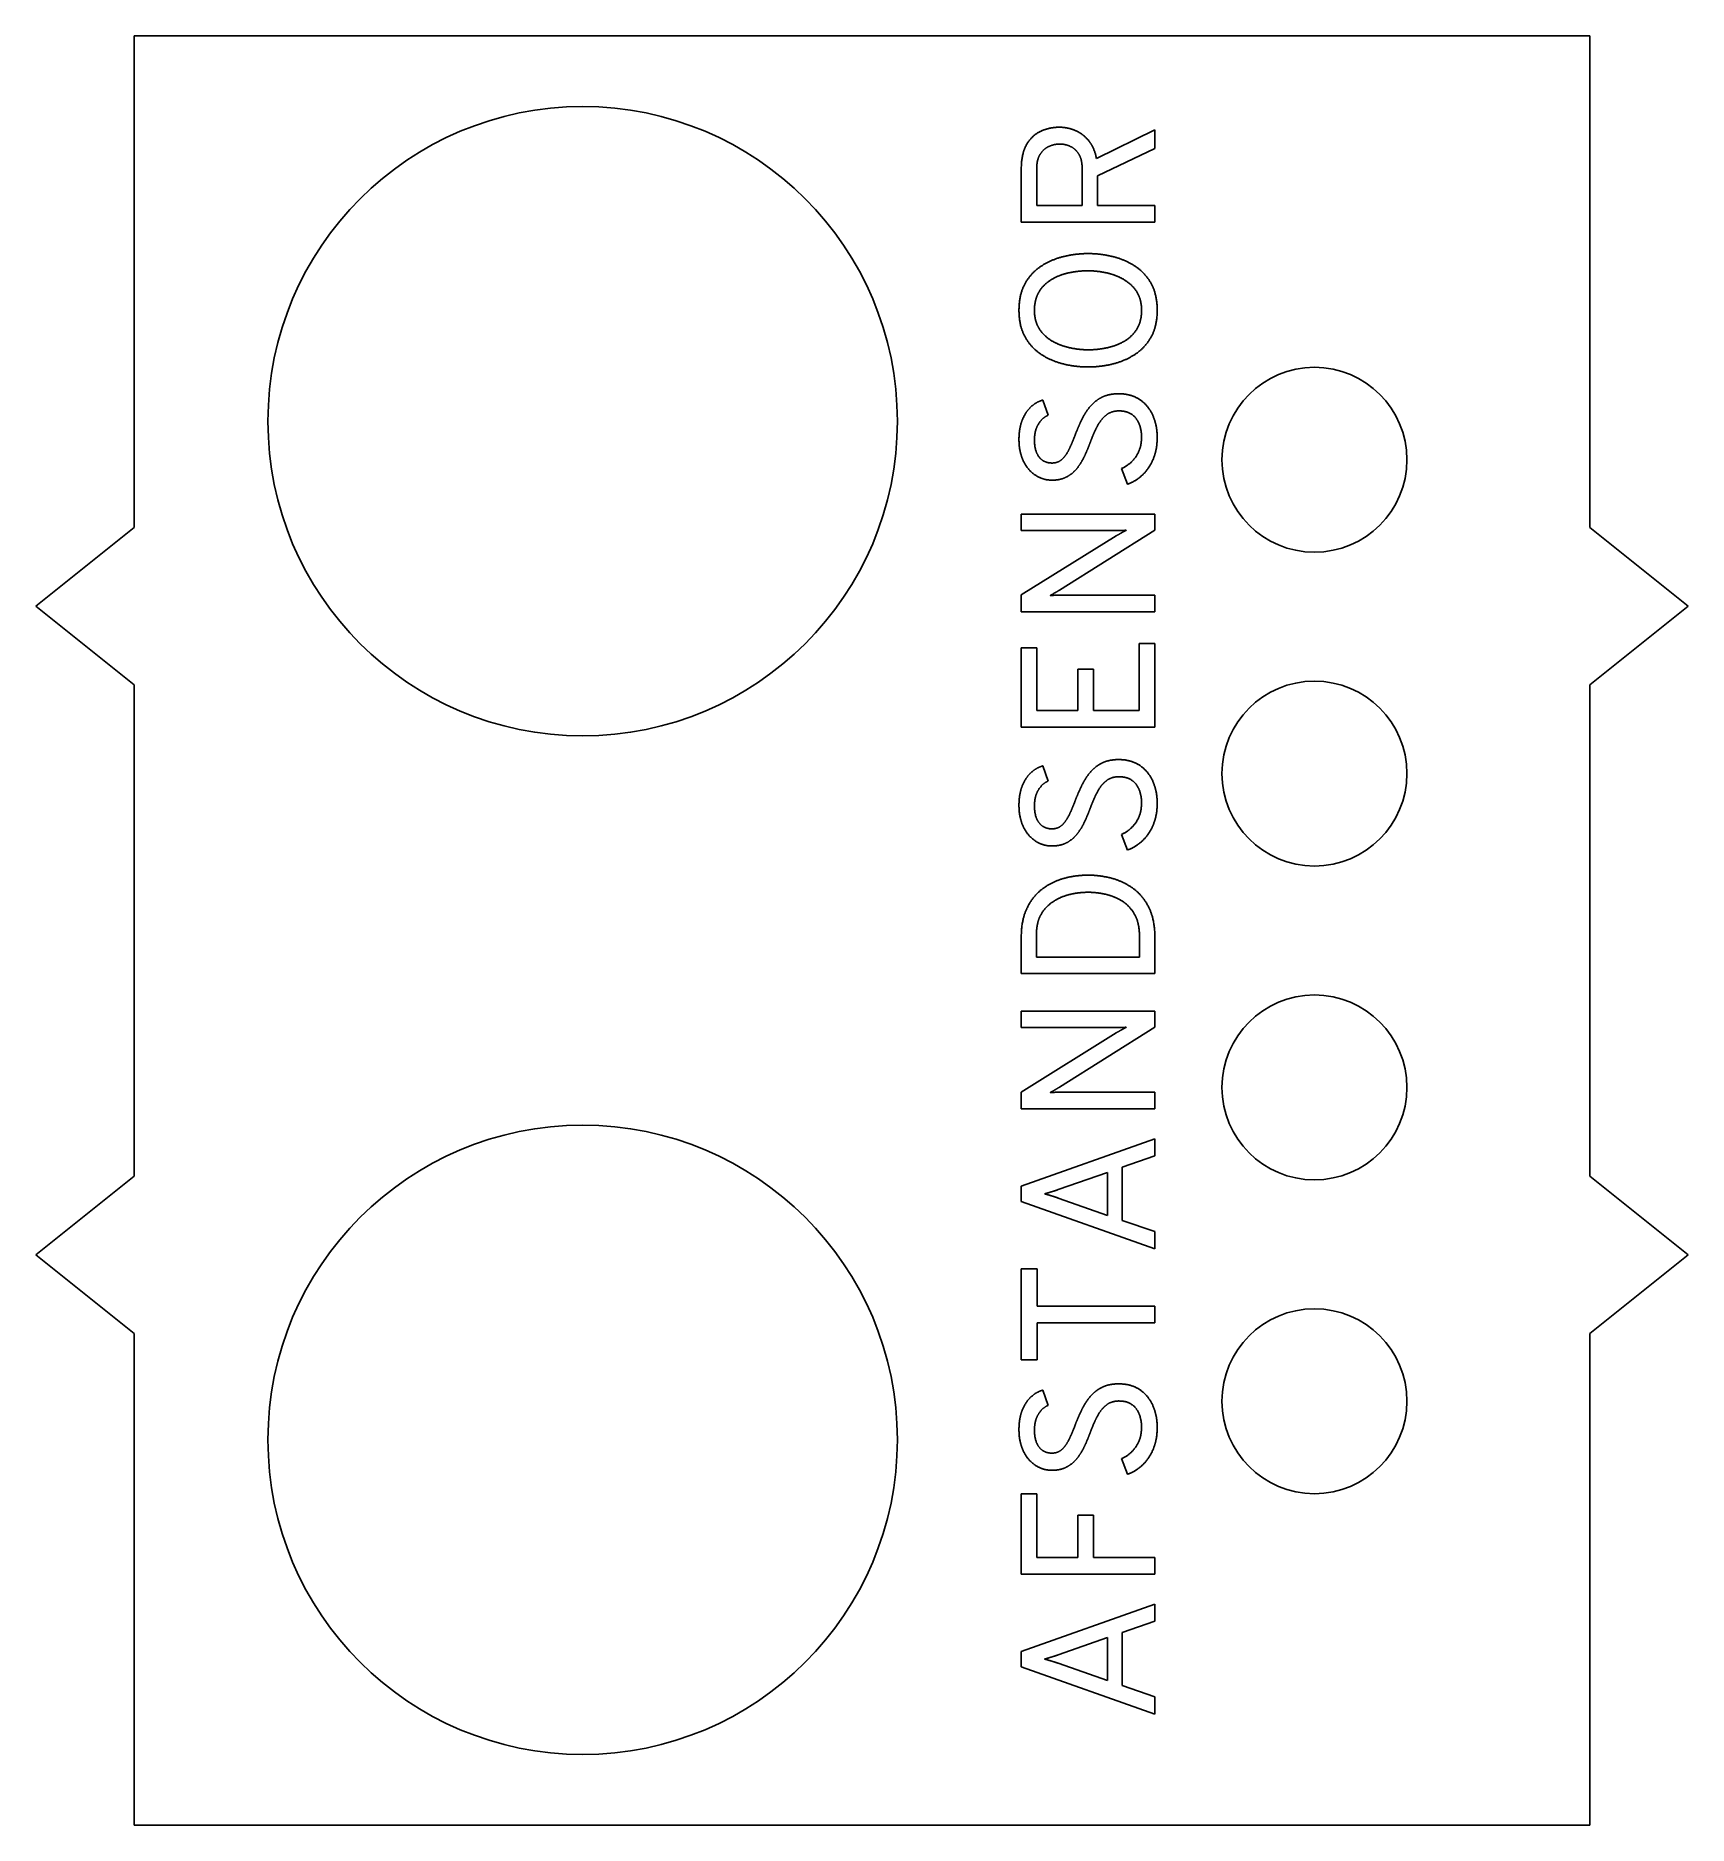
# Model space of a CAD drawing. Header units: millimetres. Extents: x -39.5 to 2.5, y 0 to 45.5.
import ezdxf

# ---------------------------------------------------------------- set-up
doc = ezdxf.new("R2010")
doc.units = ezdxf.units.MM
doc.layers.add('Shape2DView008', color=7, linetype='CONTINUOUS')

msp = doc.modelspace()

# ---------------------------------------------------------------- linework, layer by layer
at = {"layer": 'Shape2DView008'}
for p, q in [((-37, 45.5), (-37, 33)), ((0, 45.5), (-37, 45.5)), ((0, 33), (0, 45.5)), ((-12.54, 42.3838), (-11.055, 43.1121)), ((-11.055, 43.1121), (-11.055, 42.6366)), ((-11.055, 42.6366), (-12.5116, 41.9368)), ((-14.4515, 40.763), (-14.4515, 42.1026)), ((-14.4515, 40.763), (-14.4515, 42.1026)), ((-14.0597, 42.1121), (-14.0597, 41.1848)), ((-12.9033, 41.1848), (-12.9033, 42.1121)), ((-12.9033, 41.1848), (-12.9033, 42.1121)), ((-12.5116, 41.9368), (-12.5116, 41.1848)), ((-14.0597, 41.1848), (-12.9033, 41.1848)), ((-12.5116, 41.1848), (-11.055, 41.1848)), ((-11.055, 41.1848), (-11.055, 40.763)), ((-11.055, 40.763), (-14.4515, 40.763)), ((-13.9033, 36.2385), (-13.7722, 35.8499)), ((-11.7533, 34.0979), (-11.9002, 34.496)), ((-11.7533, 34.0979), (-11.9002, 34.496)), ((-14.4515, 32.9178), (-14.4515, 33.3396)), ((-14.4515, 33.3396), (-11.055, 33.3396)), ((-14.4515, 32.9178), (-14.4515, 33.3396)), ((-11.055, 33.3396), (-11.055, 32.932)), ((-39.5, 31), (-37, 33)), ((-12.0297, 32.9178), (-14.4515, 32.9178)), ((-14.4515, 31.2812), (-12.036, 32.7867)), ((-14.4515, 31.2812), (-12.036, 32.7867)), ((-11.055, 32.932), (-13.4815, 31.4028)), ((2.5, 31), (0, 33)), ((-37, 29), (-39.5, 31)), ((-14.4515, 30.8546), (-14.4515, 31.2812)), ((-14.4515, 30.8546), (-14.4515, 31.2812)), ((-13.4815, 31.2764), (-11.055, 31.2764)), ((-11.055, 31.2764), (-11.055, 30.8546)), ((0, 29), (2.5, 31)), ((-11.055, 30.8546), (-14.4515, 30.8546)), ((-11.4578, 28.3444), (-11.4578, 30.0489)), ((-11.4578, 30.0489), (-11.055, 30.0489)), ((-11.4578, 28.3444), (-11.4578, 30.0489)), ((-11.055, 30.0489), (-11.055, 27.9226)), ((-14.4515, 27.9226), (-14.4515, 29.9415)), ((-14.4515, 29.9415), (-14.0534, 29.9415)), ((-14.4515, 27.9226), (-14.4515, 29.9415)), ((-14.0534, 29.9415), (-14.0534, 28.3444)), ((-13.0108, 28.3444), (-13.0108, 29.3981)), ((-13.0108, 29.3981), (-12.6127, 29.3981)), ((-13.0108, 28.3444), (-13.0108, 29.3981)), ((-12.6127, 29.3981), (-12.6127, 28.3444)), ((-37, 29), (-37, 16.5)), ((0, 16.5), (0, 29)), ((-14.0534, 28.3444), (-13.0108, 28.3444)), ((-12.6127, 28.3444), (-11.4578, 28.3444)), ((-11.055, 27.9226), (-14.4515, 27.9226)), ((-13.9033, 26.9368), (-13.7722, 26.5481)), ((-11.7533, 24.7962), (-11.9002, 25.1943)), ((-11.7533, 24.7962), (-11.9002, 25.1943)), ((-14.4515, 21.654), (-14.4515, 22.5813)), ((-14.4515, 21.654), (-14.4515, 22.5813)), ((-14.0645, 22.6682), (-14.0645, 22.0758)), ((-11.4484, 22.0758), (-11.4484, 22.6145)), ((-11.4484, 22.0758), (-11.4484, 22.6145)), ((-11.055, 22.5624), (-11.055, 21.654)), ((-14.0645, 22.0758), (-11.4484, 22.0758)), ((-11.055, 21.654), (-14.4515, 21.654)), ((-14.4515, 20.2796), (-14.4515, 20.7014)), ((-14.4515, 20.7014), (-11.055, 20.7014)), ((-14.4515, 20.2796), (-14.4515, 20.7014)), ((-11.055, 20.7014), (-11.055, 20.2938)), ((-12.0297, 20.2796), (-14.4515, 20.2796)), ((-14.4515, 18.6429), (-12.036, 20.1485)), ((-14.4515, 18.6429), (-12.036, 20.1485)), ((-11.055, 20.2938), (-13.4815, 18.7646)), ((-14.4515, 18.2164), (-14.4515, 18.6429)), ((-14.4515, 18.2164), (-14.4515, 18.6429)), ((-11.055, 18.2164), (-14.4515, 18.2164)), ((-13.4815, 18.6382), (-11.055, 18.6382)), ((-11.055, 18.6382), (-11.055, 18.2164)), ((-14.4515, 16.248), (-11.055, 17.4518)), ((-11.055, 17.4518), (-11.055, 17.0205)), ((-11.055, 17.0205), (-11.8844, 16.7282)), ((-39.5, 14.5), (-37, 16.5)), ((-12.2588, 16.5987), (-13.5147, 16.1611)), ((-12.2588, 15.5055), (-12.2588, 16.5987)), ((-12.2588, 15.5055), (-12.2588, 16.5987)), ((-11.8844, 16.7282), (-11.8844, 15.3791)), ((2.5, 14.5), (0, 16.5)), ((-14.4515, 15.8562), (-14.4515, 16.248)), ((-14.4515, 15.8562), (-14.4515, 16.248)), ((-13.5147, 15.9478), (-12.2588, 15.5055)), ((-11.055, 14.6524), (-14.4515, 15.8562)), ((-11.8844, 15.3791), (-11.055, 15.0932)), ((-11.055, 15.0932), (-11.055, 14.6524)), ((-37, 12.5), (-39.5, 14.5)), ((-14.4515, 11.8309), (-14.4515, 14.1453)), ((-14.4515, 14.1453), (-14.0487, 14.1453)), ((-14.4515, 11.8309), (-14.4515, 14.1453)), ((-14.0487, 14.1453), (-14.0487, 13.199)), ((0, 12.5), (2.5, 14.5)), ((-14.0487, 13.199), (-11.055, 13.199)), ((-11.055, 13.199), (-11.055, 12.7772)), ((-11.055, 12.7772), (-14.0487, 12.7772)), ((-14.0487, 12.7772), (-14.0487, 11.8309)), ((-37, 12.5), (-37, 0)), ((0, 0), (0, 12.5)), ((-14.0487, 11.8309), (-14.4515, 11.8309)), ((-13.9033, 11.0632), (-13.7722, 10.6745)), ((-11.7533, 8.92255), (-11.9002, 9.32066)), ((-11.7533, 8.92255), (-11.9002, 9.32066)), ((-14.4515, 6.38701), (-14.4515, 8.42966)), ((-14.4515, 8.42966), (-14.0534, 8.42966)), ((-14.4515, 6.38701), (-14.4515, 8.42966)), ((-14.0534, 8.42966), (-14.0534, 6.80881)), ((-13.0108, 6.80881), (-13.0108, 7.88148)), ((-13.0108, 7.88148), (-12.6127, 7.88148)), ((-13.0108, 6.80881), (-13.0108, 7.88148)), ((-12.6127, 7.88148), (-12.6127, 6.80881)), ((-11.055, 6.38701), (-14.4515, 6.38701)), ((-14.0534, 6.80881), (-13.0108, 6.80881)), ((-12.6127, 6.80881), (-11.055, 6.80881)), ((-11.055, 6.80881), (-11.055, 6.38701)), ((-14.4515, 4.4186), (-11.055, 5.62239)), ((-11.055, 5.62239), (-11.055, 5.19111)), ((-11.055, 5.19111), (-11.8844, 4.89885)), ((-12.2588, 4.76931), (-13.5147, 4.33171)), ((-12.2588, 3.67611), (-12.2588, 4.76931)), ((-12.2588, 3.67611), (-12.2588, 4.76931)), ((-11.8844, 4.89885), (-11.8844, 3.54972)), ((-14.4515, 4.02682), (-14.4515, 4.4186)), ((-14.4515, 4.02682), (-14.4515, 4.4186)), ((-13.5147, 4.11844), (-12.2588, 3.67611)), ((-11.055, 2.82303), (-14.4515, 4.02682)), ((-11.8844, 3.54972), (-11.055, 3.26378)), ((-11.055, 3.26378), (-11.055, 2.82303)), ((-37, 0), (0, 0))]:
    msp.add_line(p, q, dxfattribs=at)
for centre, radius in [((-25.6, 35.7), 8), ((-7, 34.72), 2.35), ((-7, 26.74), 2.35), ((-7, 18.76), 2.35), ((-25.6, 9.8), 8), ((-7, 10.78), 2.35)]:
    msp.add_circle(centre, radius, dxfattribs=at)
for points, degree in [([(-14.3109, 42.744), (-14.1703, 42.9778), (-13.9476, 43.0758)], 2), ([(-14.3109, 42.744), (-14.1703, 42.9778), (-13.9476, 43.0758)], 2), ([(-13.9476, 43.0758), (-13.7264, 43.1753), (-13.4863, 43.1753)], 2), ([(-13.4863, 43.1753), (-13.2856, 43.1753), (-13.0898, 43.0963)], 2), ([(-13.0898, 43.0963), (-12.8939, 43.0173), (-12.7454, 42.842)], 2), ([(-12.7454, 42.842), (-12.5984, 42.6682), (-12.54, 42.3838)], 2), ([(-14.4515, 42.1026), (-14.4515, 42.5102), (-14.3109, 42.744)], 2), ([(-14.4515, 42.1026), (-14.4515, 42.5102), (-14.3109, 42.744)], 2), ([(-13.965, 42.4992), (-14.0597, 42.3617), (-14.0597, 42.1121)], 2), ([(-13.7375, 42.6919), (-13.8717, 42.6382), (-13.965, 42.4992)], 2), ([(-13.4768, 42.7472), (-13.6032, 42.7472), (-13.7375, 42.6919)], 2), ([(-13.2051, 42.6872), (-13.3362, 42.7472), (-13.4768, 42.7472)], 2), ([(-12.9886, 42.4897), (-13.074, 42.6287), (-13.2051, 42.6872)], 2), ([(-12.9886, 42.4897), (-13.074, 42.6287), (-13.2051, 42.6872)], 2), ([(-12.9033, 42.1121), (-12.9033, 42.3507), (-12.9886, 42.4897)], 2), ([(-12.9033, 42.1121), (-12.9033, 42.3507), (-12.9886, 42.4897)], 2), ([(-14.3552, 39.199), (-14.2019, 39.4755), (-13.946, 39.6429)], 2), ([(-14.3552, 39.199), (-14.2019, 39.4755), (-13.946, 39.6429)], 2), ([(-13.946, 39.6429), (-13.6901, 39.8104), (-13.3789, 39.8862)], 2), ([(-13.946, 39.6429), (-13.6901, 39.8104), (-13.3789, 39.8862)], 2), ([(-13.3789, 39.8862), (-13.0692, 39.962), (-12.7533, 39.962)], 2), ([(-12.7533, 39.962), (-12.4389, 39.962), (-12.1277, 39.8862)], 2), ([(-12.1277, 39.8862), (-11.8165, 39.8104), (-11.5605, 39.6429)], 2), ([(-11.5605, 39.6429), (-11.3046, 39.4755), (-11.1498, 39.199)], 2), ([(-14.51, 38.5197), (-14.51, 38.9226), (-14.3552, 39.199)], 2), ([(-14.51, 38.5197), (-14.51, 38.9226), (-14.3552, 39.199)], 2), ([(-13.6838, 39.3017), (-13.8812, 39.1848), (-13.9981, 38.9921)], 2), ([(-13.2446, 39.4723), (-13.4863, 39.4202), (-13.6838, 39.3017)], 2), ([(-12.7533, 39.5244), (-13.0029, 39.5244), (-13.2446, 39.4723)], 2), ([(-12.2856, 39.4723), (-12.5258, 39.5244), (-12.7533, 39.5244)], 2), ([(-11.8449, 39.3017), (-12.0471, 39.4202), (-12.2856, 39.4723)], 2), ([(-11.5179, 38.9921), (-11.6427, 39.1848), (-11.8449, 39.3017)], 2), ([(-11.5179, 38.9921), (-11.6427, 39.1848), (-11.8449, 39.3017)], 2), ([(-11.1498, 39.199), (-10.9965, 38.9226), (-10.9965, 38.5197)], 2), ([(-13.9981, 38.9921), (-14.1166, 38.8009), (-14.1166, 38.5197)], 2), ([(-11.3947, 38.5197), (-11.3947, 38.8009), (-11.5179, 38.9921)], 2), ([(-11.3947, 38.5197), (-11.3947, 38.8009), (-11.5179, 38.9921)], 2), ([(-14.3552, 37.8436), (-14.51, 38.12), (-14.51, 38.5197)], 2), ([(-14.3552, 37.8436), (-14.51, 38.12), (-14.51, 38.5197)], 2), ([(-14.1166, 38.5197), (-14.1166, 38.2417), (-13.9934, 38.0489)], 2), ([(-11.51, 38.0489), (-11.3947, 38.2417), (-11.3947, 38.5197)], 2), ([(-11.51, 38.0489), (-11.3947, 38.2417), (-11.3947, 38.5197)], 2), ([(-10.9965, 38.5197), (-10.9965, 38.12), (-11.1498, 37.8436)], 2), ([(-13.946, 37.3996), (-14.2019, 37.5671), (-14.3552, 37.8436)], 2), ([(-13.946, 37.3996), (-14.2019, 37.5671), (-14.3552, 37.8436)], 2), ([(-13.9934, 38.0489), (-13.8702, 37.8578), (-13.6664, 37.7393)], 2), ([(-11.8228, 37.7393), (-11.6269, 37.8578), (-11.51, 38.0489)], 2), ([(-11.8228, 37.7393), (-11.6269, 37.8578), (-11.51, 38.0489)], 2), ([(-11.1498, 37.8436), (-11.3046, 37.5671), (-11.5605, 37.3996)], 2), ([(-13.3789, 37.1548), (-13.6901, 37.2322), (-13.946, 37.3996)], 2), ([(-13.3789, 37.1548), (-13.6901, 37.2322), (-13.946, 37.3996)], 2), ([(-13.6664, 37.7393), (-13.4642, 37.6224), (-13.224, 37.5687)], 2), ([(-13.224, 37.5687), (-12.9839, 37.515), (-12.7533, 37.515)], 2), ([(-12.7533, 37.515), (-12.5037, 37.515), (-12.262, 37.5687)], 2), ([(-12.262, 37.5687), (-12.0202, 37.6224), (-11.8228, 37.7393)], 2), ([(-12.262, 37.5687), (-12.0202, 37.6224), (-11.8228, 37.7393)], 2), ([(-11.5605, 37.3996), (-11.8165, 37.2322), (-12.1277, 37.1548)], 2), ([(-12.7533, 37.0789), (-13.0692, 37.0789), (-13.3789, 37.1548)], 2), ([(-12.1277, 37.1548), (-12.4389, 37.0789), (-12.7533, 37.0789)], 2), ([(-14.431, 35.7172), (-14.352, 35.9226), (-14.2146, 36.0553)], 2), ([(-14.431, 35.7172), (-14.352, 35.9226), (-14.2146, 36.0553)], 2), ([(-14.2146, 36.0553), (-14.0787, 36.188), (-13.9033, 36.2385)], 2), ([(-14.2146, 36.0553), (-14.0787, 36.188), (-13.9033, 36.2385)], 2), ([(-12.9191, 35.7298), (-12.8338, 35.9115), (-12.709, 36.0632)], 2), ([(-12.9191, 35.7298), (-12.8338, 35.9115), (-12.709, 36.0632)], 2), ([(-12.709, 36.0632), (-12.5858, 36.2148), (-12.4073, 36.3064)], 2), ([(-12.709, 36.0632), (-12.5858, 36.2148), (-12.4073, 36.3064)], 2), ([(-12.4073, 36.3064), (-12.2288, 36.3981), (-11.9776, 36.3981)], 2), ([(-11.9681, 35.962), (-12.164, 35.962), (-12.2967, 35.853)], 2), ([(-11.9776, 36.3981), (-11.6648, 36.3981), (-11.4452, 36.2527)], 2), ([(-11.5416, 35.7788), (-11.6885, 35.962), (-11.9681, 35.962)], 2), ([(-11.4452, 36.2527), (-11.2272, 36.1074), (-11.1119, 35.8546)], 2), ([(-14.51, 35.2432), (-14.51, 35.5134), (-14.431, 35.7172)], 2), ([(-14.51, 35.2432), (-14.51, 35.5134), (-14.431, 35.7172)], 2), ([(-14.0155, 35.6271), (-14.1166, 35.466), (-14.1166, 35.2148)], 2), ([(-13.7722, 35.8499), (-13.916, 35.7898), (-14.0155, 35.6271)], 2), ([(-13.074, 35.3696), (-13.006, 35.5497), (-12.9191, 35.7298)], 2), ([(-13.074, 35.3696), (-13.006, 35.5497), (-12.9191, 35.7298)], 2), ([(-12.521, 35.5687), (-12.6127, 35.3933), (-12.6853, 35.1943)], 2), ([(-12.2967, 35.853), (-12.431, 35.744), (-12.521, 35.5687)], 2), ([(-11.3947, 35.2922), (-11.3947, 35.5971), (-11.5416, 35.7788)], 2), ([(-11.3947, 35.2922), (-11.3947, 35.5971), (-11.5416, 35.7788)], 2), ([(-11.1119, 35.8546), (-10.9965, 35.6019), (-10.9965, 35.2827)], 2), ([(-14.3947, 34.6793), (-14.51, 34.9131), (-14.51, 35.2432)], 2), ([(-14.3947, 34.6793), (-14.51, 34.9131), (-14.51, 35.2432)], 2), ([(-14.1166, 35.2148), (-14.1166, 34.9447), (-13.9981, 34.7898)], 2), ([(-13.224, 35.011), (-13.1466, 35.1785), (-13.074, 35.3696)], 2), ([(-13.224, 35.011), (-13.1466, 35.1785), (-13.074, 35.3696)], 2), ([(-12.6853, 35.1943), (-12.7517, 35.0173), (-12.8307, 34.8404)], 2), ([(-11.5337, 34.8056), (-11.3947, 35.0126), (-11.3947, 35.2922)], 2), ([(-11.5337, 34.8056), (-11.3947, 35.0126), (-11.3947, 35.2922)], 2), ([(-10.9965, 35.2827), (-10.9965, 34.9857), (-11.0945, 34.7456)], 2), ([(-14.0882, 34.3238), (-14.2793, 34.447), (-14.3947, 34.6793)], 2), ([(-14.0882, 34.3238), (-14.2793, 34.447), (-14.3947, 34.6793)], 2), ([(-13.9981, 34.7898), (-13.8796, 34.6366), (-13.6711, 34.6366)], 2), ([(-13.6711, 34.6366), (-13.5131, 34.6366), (-13.4073, 34.7393)], 2), ([(-13.6711, 34.6366), (-13.5131, 34.6366), (-13.4073, 34.7393)], 2), ([(-13.4073, 34.7393), (-13.3014, 34.8436), (-13.224, 35.011)], 2), ([(-13.4073, 34.7393), (-13.3014, 34.8436), (-13.224, 35.011)], 2), ([(-12.8307, 34.8404), (-12.9112, 34.6635), (-13.0218, 34.5181)], 2), ([(-11.9002, 34.496), (-11.6743, 34.5987), (-11.5337, 34.8056)], 2), ([(-11.9002, 34.496), (-11.6743, 34.5987), (-11.5337, 34.8056)], 2), ([(-11.0945, 34.7456), (-11.194, 34.5055), (-11.3646, 34.3396)], 2), ([(-13.6711, 34.2006), (-13.8986, 34.2006), (-14.0882, 34.3238)], 2), ([(-13.6711, 34.2006), (-13.8986, 34.2006), (-14.0882, 34.3238)], 2), ([(-13.2904, 34.2875), (-13.4499, 34.2006), (-13.6711, 34.2006)], 2), ([(-13.0218, 34.5181), (-13.1324, 34.3744), (-13.2904, 34.2875)], 2), ([(-11.3646, 34.3396), (-11.5353, 34.1737), (-11.7533, 34.0979)], 2), ([(-12.036, 32.7867), (-11.9128, 32.8562)], 1), ([(-12.036, 32.7867), (-11.9128, 32.8562)], 1), ([(-11.9097, 32.921), (-11.9729, 32.9178), (-12.0297, 32.9178)], 2), ([(-11.9128, 32.8562), (-11.8528, 32.891), (-11.7833, 32.9273)], 2), ([(-11.9128, 32.8562), (-11.8528, 32.891), (-11.7833, 32.9273)], 2), ([(-11.7833, 32.9273), (-11.9097, 32.921)], 1), ([(-13.4815, 31.4028), (-13.5368, 31.3712), (-13.5969, 31.3365)], 2), ([(-13.5969, 31.3365), (-13.7201, 31.2669)], 1), ([(-13.7201, 31.2669), (-13.6664, 31.2717), (-13.6032, 31.2733)], 2), ([(-13.6032, 31.2733), (-13.54, 31.2764), (-13.4815, 31.2764)], 2), ([(-14.2146, 26.7535), (-14.0787, 26.8862), (-13.9033, 26.9368)], 2), ([(-14.2146, 26.7535), (-14.0787, 26.8862), (-13.9033, 26.9368)], 2), ([(-12.709, 26.7614), (-12.5858, 26.9131), (-12.4073, 27.0047)], 2), ([(-12.709, 26.7614), (-12.5858, 26.9131), (-12.4073, 27.0047)], 2), ([(-12.4073, 27.0047), (-12.2288, 27.0963), (-11.9776, 27.0963)], 2), ([(-11.9776, 27.0963), (-11.6648, 27.0963), (-11.4452, 26.951)], 2), ([(-11.4452, 26.951), (-11.2272, 26.8056), (-11.1119, 26.5529)], 2), ([(-14.51, 25.9415), (-14.51, 26.2117), (-14.431, 26.4154)], 2), ([(-14.51, 25.9415), (-14.51, 26.2117), (-14.431, 26.4154)], 2), ([(-14.431, 26.4154), (-14.352, 26.6208), (-14.2146, 26.7535)], 2), ([(-14.431, 26.4154), (-14.352, 26.6208), (-14.2146, 26.7535)], 2), ([(-13.7722, 26.5481), (-13.916, 26.4881), (-14.0155, 26.3254)], 2), ([(-13.074, 26.0679), (-13.006, 26.248), (-12.9191, 26.4281)], 2), ([(-13.074, 26.0679), (-13.006, 26.248), (-12.9191, 26.4281)], 2), ([(-12.9191, 26.4281), (-12.8338, 26.6098), (-12.709, 26.7614)], 2), ([(-12.9191, 26.4281), (-12.8338, 26.6098), (-12.709, 26.7614)], 2), ([(-12.2967, 26.5513), (-12.431, 26.4423), (-12.521, 26.2669)], 2), ([(-11.9681, 26.6603), (-12.164, 26.6603), (-12.2967, 26.5513)], 2), ([(-11.5416, 26.4771), (-11.6885, 26.6603), (-11.9681, 26.6603)], 2), ([(-11.3947, 25.9905), (-11.3947, 26.2954), (-11.5416, 26.4771)], 2), ([(-11.3947, 25.9905), (-11.3947, 26.2954), (-11.5416, 26.4771)], 2), ([(-11.1119, 26.5529), (-10.9965, 26.3001), (-10.9965, 25.981)], 2), ([(-14.3947, 25.3775), (-14.51, 25.6113), (-14.51, 25.9415)], 2), ([(-14.3947, 25.3775), (-14.51, 25.6113), (-14.51, 25.9415)], 2), ([(-14.0155, 26.3254), (-14.1166, 26.1643), (-14.1166, 25.9131)], 2), ([(-13.224, 25.7093), (-13.1466, 25.8767), (-13.074, 26.0679)], 2), ([(-13.224, 25.7093), (-13.1466, 25.8767), (-13.074, 26.0679)], 2), ([(-12.521, 26.2669), (-12.6127, 26.0916), (-12.6853, 25.8925)], 2), ([(-11.5337, 25.5039), (-11.3947, 25.7109), (-11.3947, 25.9905)], 2), ([(-11.5337, 25.5039), (-11.3947, 25.7109), (-11.3947, 25.9905)], 2), ([(-10.9965, 25.981), (-10.9965, 25.684), (-11.0945, 25.4439)], 2), ([(-14.1166, 25.9131), (-14.1166, 25.6429), (-13.9981, 25.4881)], 2), ([(-13.9981, 25.4881), (-13.8796, 25.3349), (-13.6711, 25.3349)], 2), ([(-13.4073, 25.4376), (-13.3014, 25.5418), (-13.224, 25.7093)], 2), ([(-13.4073, 25.4376), (-13.3014, 25.5418), (-13.224, 25.7093)], 2), ([(-12.8307, 25.5387), (-12.9112, 25.3617), (-13.0218, 25.2164)], 2), ([(-12.6853, 25.8925), (-12.7517, 25.7156), (-12.8307, 25.5387)], 2), ([(-11.9002, 25.1943), (-11.6743, 25.297), (-11.5337, 25.5039)], 2), ([(-11.9002, 25.1943), (-11.6743, 25.297), (-11.5337, 25.5039)], 2), ([(-14.0882, 25.0221), (-14.2793, 25.1453), (-14.3947, 25.3775)], 2), ([(-14.0882, 25.0221), (-14.2793, 25.1453), (-14.3947, 25.3775)], 2), ([(-13.6711, 25.3349), (-13.5131, 25.3349), (-13.4073, 25.4376)], 2), ([(-13.6711, 25.3349), (-13.5131, 25.3349), (-13.4073, 25.4376)], 2), ([(-13.0218, 25.2164), (-13.1324, 25.0726), (-13.2904, 24.9857)], 2), ([(-11.3646, 25.0379), (-11.5353, 24.872), (-11.7533, 24.7962)], 2), ([(-11.0945, 25.4439), (-11.194, 25.2038), (-11.3646, 25.0379)], 2), ([(-13.6711, 24.8989), (-13.8986, 24.8989), (-14.0882, 25.0221)], 2), ([(-13.6711, 24.8989), (-13.8986, 24.8989), (-14.0882, 25.0221)], 2), ([(-13.2904, 24.9857), (-13.4499, 24.8989), (-13.6711, 24.8989)], 2), ([(-13.371, 24.0742), (-13.0692, 24.1579), (-12.7533, 24.1579)], 2), ([(-12.7533, 24.1579), (-12.4594, 24.1579), (-12.1608, 24.0805)], 2), ([(-14.3062, 23.3191), (-14.1608, 23.6224), (-13.916, 23.8056)], 2), ([(-14.3062, 23.3191), (-14.1608, 23.6224), (-13.916, 23.8056)], 2), ([(-13.916, 23.8056), (-13.6727, 23.9905), (-13.371, 24.0742)], 2), ([(-13.916, 23.8056), (-13.6727, 23.9905), (-13.371, 24.0742)], 2), ([(-13.2351, 23.6619), (-13.4689, 23.6019), (-13.6553, 23.4739)], 2), ([(-12.7533, 23.7219), (-13.0013, 23.7219), (-13.2351, 23.6619)], 2), ([(-12.2904, 23.6666), (-12.5226, 23.7219), (-12.7533, 23.7219)], 2), ([(-11.8686, 23.485), (-12.0597, 23.6129), (-12.2904, 23.6666)], 2), ([(-11.8686, 23.485), (-12.0597, 23.6129), (-12.2904, 23.6666)], 2), ([(-12.1608, 24.0805), (-11.8623, 24.0031), (-11.6111, 23.8214)], 2), ([(-11.6111, 23.8214), (-11.3615, 23.6414), (-11.2082, 23.3333)], 2), ([(-14.4515, 22.5813), (-14.4515, 23.0173), (-14.3062, 23.3191)], 2), ([(-14.4515, 22.5813), (-14.4515, 23.0173), (-14.3062, 23.3191)], 2), ([(-13.6553, 23.4739), (-13.8433, 23.3475), (-13.9539, 23.1485)], 2), ([(-11.5637, 23.1453), (-11.679, 23.357), (-11.8686, 23.485)], 2), ([(-11.5637, 23.1453), (-11.679, 23.357), (-11.8686, 23.485)], 2), ([(-11.2082, 23.3333), (-11.055, 23.0252), (-11.055, 22.5624)], 2), ([(-13.9539, 23.1485), (-14.0645, 22.9494), (-14.0645, 22.6682)], 2), ([(-11.4484, 22.6145), (-11.4484, 22.9336), (-11.5637, 23.1453)], 2), ([(-11.4484, 22.6145), (-11.4484, 22.9336), (-11.5637, 23.1453)], 2), ([(-12.036, 20.1485), (-11.9128, 20.218)], 1), ([(-12.036, 20.1485), (-11.9128, 20.218)], 1), ([(-11.9097, 20.2827), (-11.9729, 20.2796), (-12.0297, 20.2796)], 2), ([(-11.9128, 20.218), (-11.8528, 20.2527), (-11.7833, 20.2891)], 2), ([(-11.9128, 20.218), (-11.8528, 20.2527), (-11.7833, 20.2891)], 2), ([(-11.7833, 20.2891), (-11.9097, 20.2827)], 1), ([(-13.5969, 18.6982), (-13.7201, 18.6287)], 1), ([(-13.4815, 18.7646), (-13.5368, 18.733), (-13.5969, 18.6982)], 2), ([(-13.7201, 18.6287), (-13.6664, 18.6335), (-13.6032, 18.635)], 2), ([(-13.6032, 18.635), (-13.54, 18.6382), (-13.4815, 18.6382)], 2), ([(-13.7548, 16.0837), (-13.8165, 16.0647), (-13.8607, 16.0537)], 2), ([(-13.8607, 16.0537), (-13.8165, 16.0426), (-13.7548, 16.0237)], 2), ([(-13.6285, 16.1232), (-13.7548, 16.0837)], 1), ([(-13.7548, 16.0237), (-13.6932, 16.0063), (-13.6285, 15.9857)], 2), ([(-13.5147, 16.1611), (-13.5637, 16.1437), (-13.6285, 16.1232)], 2), ([(-13.6285, 15.9857), (-13.5637, 15.9652), (-13.5147, 15.9478)], 2), ([(-14.2146, 10.8799), (-14.0787, 11.0126), (-13.9033, 11.0632)], 2), ([(-14.2146, 10.8799), (-14.0787, 11.0126), (-13.9033, 11.0632)], 2), ([(-12.709, 10.8878), (-12.5858, 11.0395), (-12.4073, 11.1311)], 2), ([(-12.709, 10.8878), (-12.5858, 11.0395), (-12.4073, 11.1311)], 2), ([(-12.4073, 11.1311), (-12.2288, 11.2227), (-11.9776, 11.2227)], 2), ([(-11.9776, 11.2227), (-11.6648, 11.2227), (-11.4452, 11.0774)], 2), ([(-11.4452, 11.0774), (-11.2272, 10.932), (-11.1119, 10.6793)], 2), ([(-14.51, 10.0679), (-14.51, 10.338), (-14.431, 10.5418)], 2), ([(-14.51, 10.0679), (-14.51, 10.338), (-14.431, 10.5418)], 2), ([(-14.431, 10.5418), (-14.352, 10.7472), (-14.2146, 10.8799)], 2), ([(-14.431, 10.5418), (-14.352, 10.7472), (-14.2146, 10.8799)], 2), ([(-13.7722, 10.6745), (-13.916, 10.6145), (-14.0155, 10.4518)], 2), ([(-13.074, 10.1943), (-13.006, 10.3744), (-12.9191, 10.5545)], 2), ([(-13.074, 10.1943), (-13.006, 10.3744), (-12.9191, 10.5545)], 2), ([(-12.9191, 10.5545), (-12.8338, 10.7361), (-12.709, 10.8878)], 2), ([(-12.9191, 10.5545), (-12.8338, 10.7361), (-12.709, 10.8878)], 2), ([(-12.2967, 10.6777), (-12.431, 10.5687), (-12.521, 10.3933)], 2), ([(-11.9681, 10.7867), (-12.164, 10.7867), (-12.2967, 10.6777)], 2), ([(-11.5416, 10.6034), (-11.6885, 10.7867), (-11.9681, 10.7867)], 2), ([(-11.3947, 10.1169), (-11.3947, 10.4218), (-11.5416, 10.6034)], 2), ([(-11.3947, 10.1169), (-11.3947, 10.4218), (-11.5416, 10.6034)], 2), ([(-11.1119, 10.6793), (-10.9965, 10.4265), (-10.9965, 10.1074)], 2), ([(-14.3947, 9.50391), (-14.51, 9.73772), (-14.51, 10.0679)], 2), ([(-14.3947, 9.50391), (-14.51, 9.73772), (-14.51, 10.0679)], 2), ([(-14.0155, 10.4518), (-14.1166, 10.2906), (-14.1166, 10.0395)], 2), ([(-14.1166, 10.0395), (-14.1166, 9.76931), (-13.9981, 9.61449)], 2), ([(-13.224, 9.83566), (-13.1466, 10.0031), (-13.074, 10.1943)], 2), ([(-13.224, 9.83566), (-13.1466, 10.0031), (-13.074, 10.1943)], 2), ([(-12.6853, 10.0189), (-12.7517, 9.84198), (-12.8307, 9.66505)], 2), ([(-12.521, 10.3933), (-12.6127, 10.218), (-12.6853, 10.0189)], 2), ([(-11.5337, 9.63029), (-11.3947, 9.83724), (-11.3947, 10.1169)], 2), ([(-11.5337, 9.63029), (-11.3947, 9.83724), (-11.3947, 10.1169)], 2), ([(-10.9965, 10.1074), (-10.9965, 9.81039), (-11.0945, 9.57026)], 2), ([(-13.9981, 9.61449), (-13.8796, 9.46126), (-13.6711, 9.46126)], 2), ([(-13.6711, 9.46126), (-13.5131, 9.46126), (-13.4073, 9.56394)], 2), ([(-13.6711, 9.46126), (-13.5131, 9.46126), (-13.4073, 9.56394)], 2), ([(-13.4073, 9.56394), (-13.3014, 9.66821), (-13.224, 9.83566)], 2), ([(-13.4073, 9.56394), (-13.3014, 9.66821), (-13.224, 9.83566)], 2), ([(-12.8307, 9.66505), (-12.9112, 9.48811), (-13.0218, 9.34277)], 2), ([(-11.9002, 9.32066), (-11.6743, 9.42334), (-11.5337, 9.63029)], 2), ([(-11.9002, 9.32066), (-11.6743, 9.42334), (-11.5337, 9.63029)], 2), ([(-11.0945, 9.57026), (-11.194, 9.33013), (-11.3646, 9.16426)], 2), ([(-14.0882, 9.14846), (-14.2793, 9.27168), (-14.3947, 9.50391)], 2), ([(-14.0882, 9.14846), (-14.2793, 9.27168), (-14.3947, 9.50391)], 2), ([(-13.6711, 9.02524), (-13.8986, 9.02524), (-14.0882, 9.14846)], 2), ([(-13.6711, 9.02524), (-13.8986, 9.02524), (-14.0882, 9.14846)], 2), ([(-13.2904, 9.11212), (-13.4499, 9.02524), (-13.6711, 9.02524)], 2), ([(-13.0218, 9.34277), (-13.1324, 9.19901), (-13.2904, 9.11212)], 2), ([(-11.3646, 9.16426), (-11.5353, 8.99838), (-11.7533, 8.92255)], 2), ([(-13.7548, 4.2543), (-13.8165, 4.23535), (-13.8607, 4.22429)], 2), ([(-13.8607, 4.22429), (-13.8165, 4.21323), (-13.7548, 4.19427)], 2), ([(-13.6285, 4.2938), (-13.7548, 4.2543)], 1), ([(-13.7548, 4.19427), (-13.6932, 4.1769), (-13.6285, 4.15636)], 2), ([(-13.5147, 4.33171), (-13.5637, 4.31434), (-13.6285, 4.2938)], 2), ([(-13.6285, 4.15636), (-13.5637, 4.13582), (-13.5147, 4.11844)], 2)]:
    msp.add_open_spline(points, degree=degree, dxfattribs=at)

doc.saveas('drawing.dxf')
